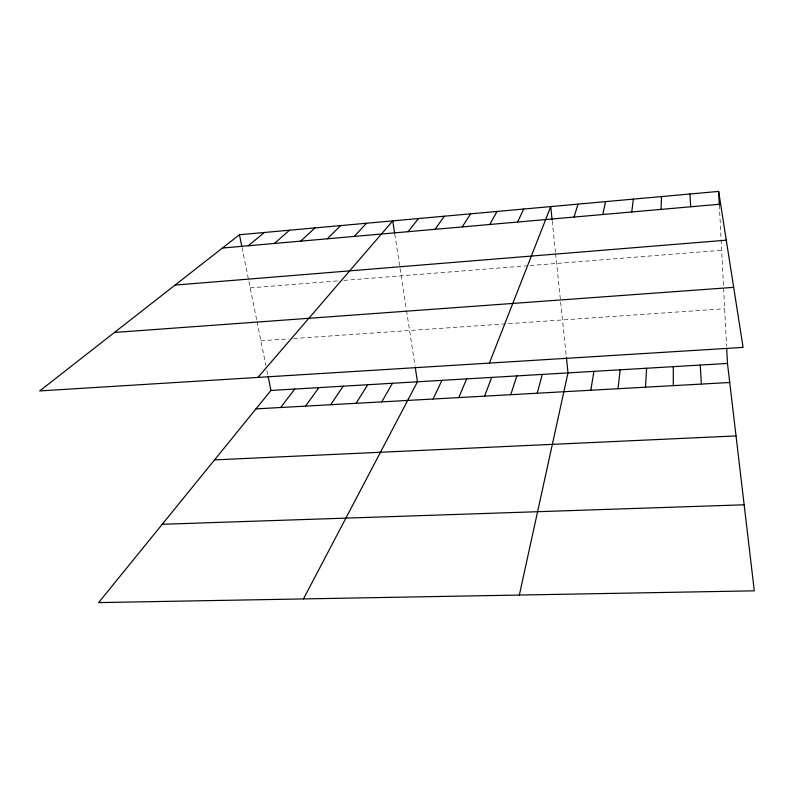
<?xml version="1.0" encoding="UTF-8"?>
<svg xmlns="http://www.w3.org/2000/svg" width="794" height="794" viewBox="0 0 794 794"><rect width="100%" height="100%" fill="white"/><g stroke="black" fill="none" stroke-linecap="round" stroke-linejoin="round"><path stroke-width="0.6" stroke-dasharray="3.97 2.98" d="M250.199 287.865L339.028 280.778M343.842 280.401L526.501 265.841M530.084 265.553L721.667 250.279M260.898 340.775L288.748 338.849M293.631 338.512L724.664 308.737M242.041 247.549L256.799 320.508M257.038 321.699L265.96 365.816M266.913 370.51L267.856 375.205M394.787 234.131L406.329 309.293M406.508 310.474L415.044 366.054M552.227 220.93L555.492 252.413M555.621 253.633L566.261 356.188M719.334 205.021L726.589 346.194"/><path stroke-width="1.19" d="M661.055 209.398L661.511 196.575M645.532 387.194L646.574 368.237M618.04 388.723L620.124 369.806M631.736 211.978L633.394 199.115M590.815 390.241L593.932 371.354M519.345 595.053L567.998 372.882L566.39 357.379M602.735 214.539L605.554 201.636M537.191 393.228L542.312 374.401M574.042 217.06L578.012 204.127M510.77 394.697L516.864 375.909M484.618 396.156L491.655 377.398M489.402 363.096L550.738 206.589L552.108 219.73M458.714 397.596L466.693 378.877M433.067 399.025L441.96 380.346M517.569 222.032L523.742 209.03M303.467 598.924L417.455 381.795L415.232 367.265M489.769 224.484L497.024 211.452M381.755 401.883L392.454 383.274M356.109 403.312L367.691 384.733M462.257 226.905L470.564 213.844M330.701 404.722L343.157 386.182M435.033 229.307L444.372 216.206M305.551 406.121L318.86 387.621M280.639 407.511L294.792 389.05M408.096 231.679L418.438 218.558M727.483 363.454L270.943 390.459L98.635 602.596L754.3 590.835L727.483 363.454L726.718 348.665M257.921 377.418L392.752 220.881L394.608 232.93M354.233 236.423L366.56 223.243M327.327 238.796L340.626 225.585M300.698 241.138L314.96 227.908M274.347 243.46L289.542 230.21M248.264 245.763L264.372 232.483M239.451 234.736L39.7 390.926L743.085 347.395L718.639 191.404L239.451 234.736L241.813 246.388M222.449 248.036L720.634 204.147M175.047 285.096L726.282 240.185M114.485 332.458L733.676 287.349M255.976 408.88L729.726 382.5M214.549 459.895L736.028 435.916M162.244 524.278L744.157 504.795M268.094 376.376L270.943 390.459M700.248 365.061L701.38 384.078M689.926 194.004L690.681 206.787M718.639 191.404L719.334 205.021M673.272 366.659L673.312 385.646"/></g></svg>
